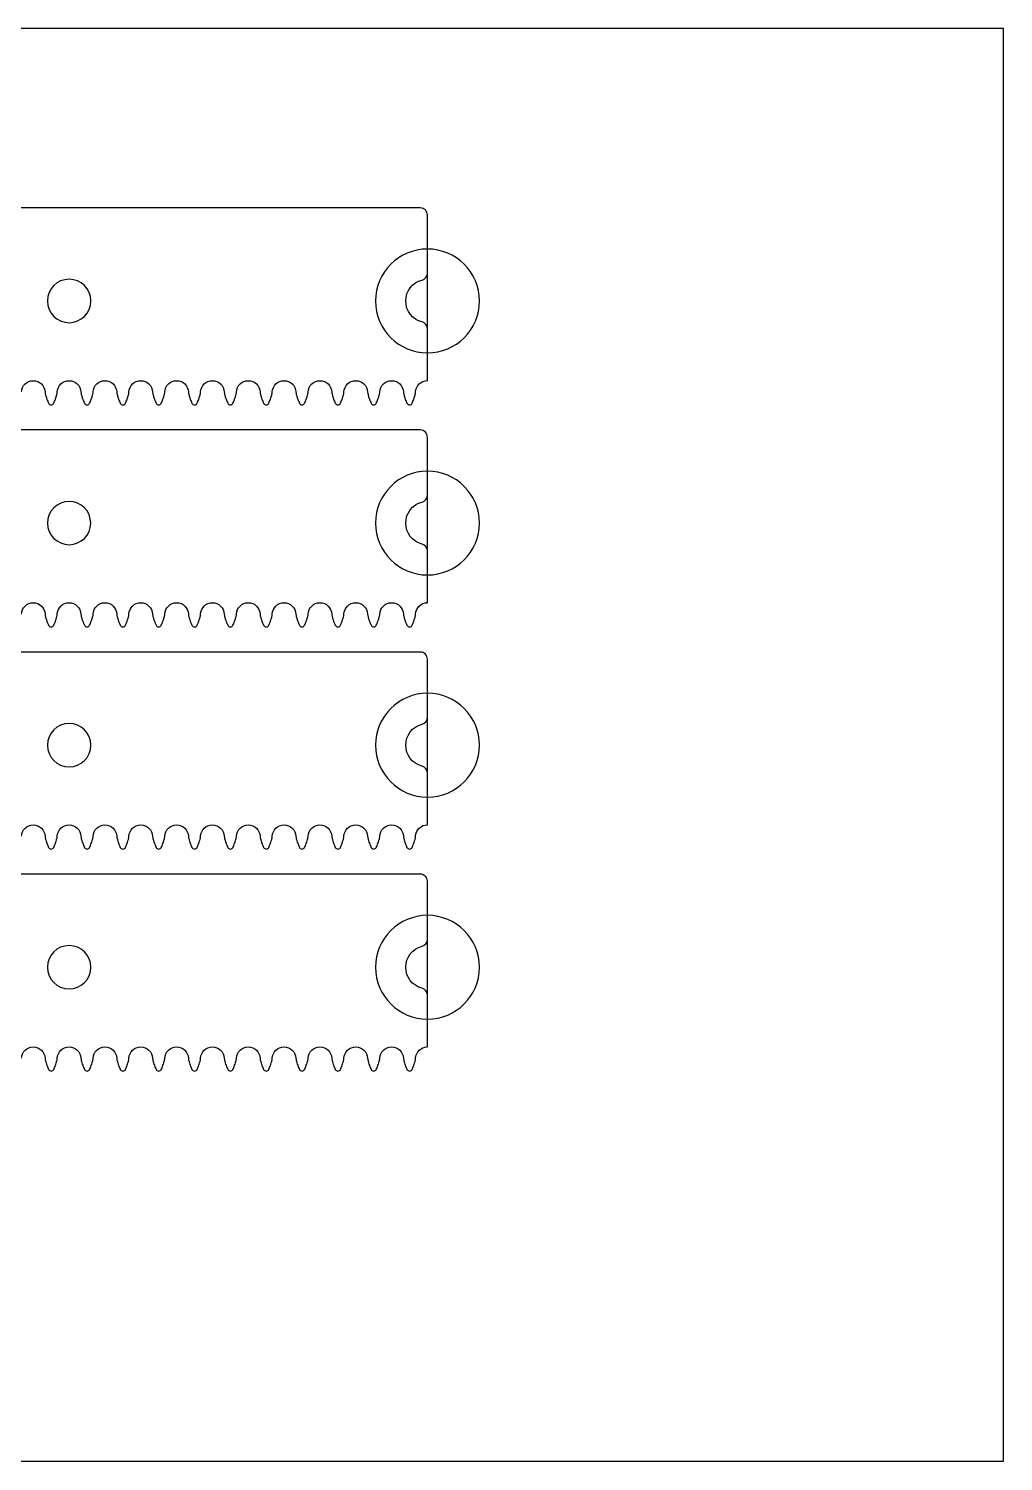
# Model space of a CAD drawing. Extents: x 283 to 2739, y 1003 to 5796.
# Drawn here: x 956.4 to 1092.4, y 1003.3 to 1203.3 of the extents above; entities that cross this region are included whole.
import ezdxf

# ---------------------------------------------------------------- set-up
doc = ezdxf.new("R2010")
doc.units = 0
for name, color, linetype in [('4MM-1-INSIDE_HOLES', 3, 'CONTINUOUS'), ('4MM-2-2MM_POCKET', 1, 'CONTINUOUS'), ('4MM-3-CUTOUT', 7, 'CONTINUOUS'), ('4MM-4-0_4MM_CHAMFER', 8, 'CONTINUOUS'), ('SHEET_REF', 250, 'CONTINUOUS')]:
    doc.layers.add(name, color=color, linetype=linetype)

msp = doc.modelspace()

# ---------------------------------------------------------------- linework, layer by layer
at = {"layer": '4MM-1-INSIDE_HOLES', "extrusion": (0, 0, -1)}
for centre, radius in [((-962.01, 1165.24), 3.03), ((-962.01, 1134.24), 3.02), ((-962.01, 1103.23), 3.03), ((-962.01, 1072.23), 3.03)]:
    msp.add_circle(centre, radius, dxfattribs=at)
at = {"layer": '4MM-2-2MM_POCKET', "extrusion": (0, 0, -1)}
for centre in [(-1012.01, 1165.24), (-1012.01, 1134.24), (-1012.01, 1103.23), (-1012.01, 1072.23)]:
    msp.add_circle(centre, 7.25, dxfattribs=at)
at = {"layer": '4MM-3-CUTOUT'}
for points in [[(955.36, 1152.54, -0.957297), (958.65, 1152.54), (958.66, 1152.49, 0.01918), (958.69, 1152.31, 0.025116), (958.8, 1151.87, 0.023491), (959.03, 1151.24, 0.007108), (959.15, 1150.97, 0.646049), (959.87, 1150.97, 0.006676), (959.98, 1151.24, 0.025225), (960.21, 1151.87, 0.019019), (960.33, 1152.31, 0.025376), (960.36, 1152.49), (960.36, 1152.54, -0.957297), (963.65, 1152.54), (963.66, 1152.49, 0.01918), (963.69, 1152.31, 0.025116), (963.8, 1151.87, 0.023491), (964.03, 1151.24, 0.007108), (964.15, 1150.97, 0.646049), (964.87, 1150.97, 0.006676), (964.98, 1151.24, 0.025225), (965.21, 1151.87, 0.019019), (965.33, 1152.31, 0.025376), (965.36, 1152.49), (965.36, 1152.54, -0.957297), (968.65, 1152.54), (968.66, 1152.49, 0.01918), (968.69, 1152.31, 0.025116), (968.8, 1151.87, 0.023491), (969.03, 1151.24, 0.007108), (969.15, 1150.97, 0.646049), (969.87, 1150.97, 0.006676), (969.98, 1151.24, 0.025225), (970.21, 1151.87, 0.019019), (970.33, 1152.31, 0.025376), (970.36, 1152.49), (970.36, 1152.54, -0.957297), (973.65, 1152.54), (973.66, 1152.49, 0.01918), (973.69, 1152.31, 0.025116), (973.8, 1151.87, 0.023491), (974.03, 1151.24, 0.007108), (974.15, 1150.97, 0.646049), (974.87, 1150.97, 0.006676), (974.98, 1151.24, 0.025225), (975.21, 1151.87, 0.019019), (975.33, 1152.31, 0.025376), (975.36, 1152.49), (975.36, 1152.54, -0.957297), (978.65, 1152.54), (978.66, 1152.49, 0.01918), (978.69, 1152.31, 0.025116), (978.8, 1151.87, 0.023491), (979.03, 1151.24, 0.007108), (979.15, 1150.97, 0.646049), (979.87, 1150.97, 0.006676), (979.98, 1151.24, 0.025225), (980.21, 1151.87, 0.019019), (980.33, 1152.31, 0.025376), (980.36, 1152.49), (980.36, 1152.54, -0.957297), (983.65, 1152.54), (983.66, 1152.49, 0.01918), (983.69, 1152.31, 0.025116), (983.8, 1151.87, 0.023491), (984.03, 1151.24, 0.007108), (984.15, 1150.97, 0.646049), (984.87, 1150.97, 0.006676), (984.98, 1151.24, 0.025225), (985.21, 1151.87, 0.019019), (985.33, 1152.31, 0.025376), (985.36, 1152.49), (985.36, 1152.54, -0.957297), (988.65, 1152.54), (988.66, 1152.49, 0.01918), (988.69, 1152.31, 0.025116), (988.8, 1151.87, 0.023491), (989.03, 1151.24, 0.007108), (989.15, 1150.97, 0.646049), (989.87, 1150.97, 0.006676), (989.98, 1151.24, 0.025225), (990.21, 1151.87, 0.019019), (990.33, 1152.31, 0.025376), (990.36, 1152.49), (990.36, 1152.54, -0.957297), (993.65, 1152.54), (993.66, 1152.49, 0.01918), (993.69, 1152.31, 0.025116), (993.8, 1151.87, 0.023491), (994.03, 1151.24, 0.007108), (994.15, 1150.97, 0.646049), (994.87, 1150.97, 0.006676), (994.98, 1151.24, 0.025225), (995.21, 1151.87, 0.019019), (995.33, 1152.31, 0.025376), (995.36, 1152.49), (995.36, 1152.54, -0.957297), (998.65, 1152.54), (998.66, 1152.49, 0.01918), (998.69, 1152.31, 0.025116), (998.8, 1151.87, 0.023491), (999.03, 1151.24, 0.007108), (999.15, 1150.97, 0.646049), (999.87, 1150.97, 0.006676), (999.98, 1151.24, 0.025225), (1000.21, 1151.87, 0.019019), (1000.33, 1152.31, 0.025376), (1000.36, 1152.49), (1000.36, 1152.54, -0.957297), (1003.65, 1152.54), (1003.66, 1152.49, 0.01918), (1003.69, 1152.31, 0.025116), (1003.8, 1151.87, 0.023491), (1004.03, 1151.24, 0.007108), (1004.15, 1150.97, 0.646049), (1004.87, 1150.97, 0.006676), (1004.98, 1151.24, 0.025225), (1005.21, 1151.87, 0.019019), (1005.33, 1152.31, 0.025376), (1005.36, 1152.49), (1005.36, 1152.54, -0.957297), (1008.65, 1152.54), (1008.66, 1152.49, 0.01918), (1008.69, 1152.31, 0.025116), (1008.8, 1151.87, 0.023491), (1009.03, 1151.24, 0.007108), (1009.15, 1150.97, 0.646049), (1009.87, 1150.97, 0.006676), (1009.98, 1151.24, 0.025225), (1010.21, 1151.87, 0.019019), (1010.33, 1152.31, 0.025376), (1010.36, 1152.49), (1010.36, 1152.54, -0.401493), (1012.01, 1154.12), (1012.01, 1161.34, 0.342447), (1011.25, 1162.31, -0.77588), (1011.25, 1168.17, 0.342447), (1012.01, 1169.13), (1012.01, 1177.24, 0.414214), (1011.01, 1178.24), (313.01, 1178.24, 0.414214)], [(955.36, 1121.54, -0.957297), (958.65, 1121.54), (958.66, 1121.49, 0.01918), (958.69, 1121.31, 0.025116), (958.8, 1120.87, 0.023491), (959.03, 1120.24, 0.007108), (959.15, 1119.97, 0.646049), (959.87, 1119.97, 0.006676), (959.98, 1120.24, 0.025225), (960.21, 1120.87, 0.019019), (960.33, 1121.31, 0.025376), (960.36, 1121.49), (960.36, 1121.54, -0.957297), (963.65, 1121.54), (963.66, 1121.49, 0.01918), (963.69, 1121.31, 0.025116), (963.8, 1120.87, 0.023491), (964.03, 1120.24, 0.007108), (964.15, 1119.97, 0.646049), (964.87, 1119.97, 0.006676), (964.98, 1120.24, 0.025225), (965.21, 1120.87, 0.019019), (965.33, 1121.31, 0.025376), (965.36, 1121.49), (965.36, 1121.54, -0.957297), (968.65, 1121.54), (968.66, 1121.49, 0.01918), (968.69, 1121.31, 0.025116), (968.8, 1120.87, 0.023491), (969.03, 1120.24, 0.007108), (969.15, 1119.97, 0.646049), (969.87, 1119.97, 0.006676), (969.98, 1120.24, 0.025225), (970.21, 1120.87, 0.019019), (970.33, 1121.31, 0.025376), (970.36, 1121.49), (970.36, 1121.54, -0.957297), (973.65, 1121.54), (973.66, 1121.49, 0.01918), (973.69, 1121.31, 0.025116), (973.8, 1120.87, 0.023491), (974.03, 1120.24, 0.007108), (974.15, 1119.97, 0.646049), (974.87, 1119.97, 0.006676), (974.98, 1120.24, 0.025225), (975.21, 1120.87, 0.019019), (975.33, 1121.31, 0.025376), (975.36, 1121.49), (975.36, 1121.54, -0.957297), (978.65, 1121.54), (978.66, 1121.49, 0.01918), (978.69, 1121.31, 0.025116), (978.8, 1120.87, 0.023491), (979.03, 1120.24, 0.007108), (979.15, 1119.97, 0.646049), (979.87, 1119.97, 0.006676), (979.98, 1120.24, 0.025225), (980.21, 1120.87, 0.019019), (980.33, 1121.31, 0.025376), (980.36, 1121.49), (980.36, 1121.54, -0.957297), (983.65, 1121.54), (983.66, 1121.49, 0.01918), (983.69, 1121.31, 0.025116), (983.8, 1120.87, 0.023491), (984.03, 1120.24, 0.007108), (984.15, 1119.97, 0.646049), (984.87, 1119.97, 0.006676), (984.98, 1120.24, 0.025225), (985.21, 1120.87, 0.019019), (985.33, 1121.31, 0.025376), (985.36, 1121.49), (985.36, 1121.54, -0.957297), (988.65, 1121.54), (988.66, 1121.49, 0.01918), (988.69, 1121.31, 0.025116), (988.8, 1120.87, 0.023491), (989.03, 1120.24, 0.007108), (989.15, 1119.97, 0.646049), (989.87, 1119.97, 0.006676), (989.98, 1120.24, 0.025225), (990.21, 1120.87, 0.019019), (990.33, 1121.31, 0.025376), (990.36, 1121.49), (990.36, 1121.54, -0.957297), (993.65, 1121.54), (993.66, 1121.49, 0.01918), (993.69, 1121.31, 0.025116), (993.8, 1120.87, 0.023491), (994.03, 1120.24, 0.007108), (994.15, 1119.97, 0.646049), (994.87, 1119.97, 0.006676), (994.98, 1120.24, 0.025225), (995.21, 1120.87, 0.019019), (995.33, 1121.31, 0.025376), (995.36, 1121.49), (995.36, 1121.54, -0.957297), (998.65, 1121.54), (998.66, 1121.49, 0.01918), (998.69, 1121.31, 0.025116), (998.8, 1120.87, 0.023491), (999.03, 1120.24, 0.007108), (999.15, 1119.97, 0.646049), (999.87, 1119.97, 0.006676), (999.98, 1120.24, 0.025225), (1000.21, 1120.87, 0.019019), (1000.33, 1121.31, 0.025376), (1000.36, 1121.49), (1000.36, 1121.54, -0.957297), (1003.65, 1121.54), (1003.66, 1121.49, 0.01918), (1003.69, 1121.31, 0.025116), (1003.8, 1120.87, 0.023491), (1004.03, 1120.24, 0.007108), (1004.15, 1119.97, 0.646049), (1004.87, 1119.97, 0.006676), (1004.98, 1120.24, 0.025225), (1005.21, 1120.87, 0.019019), (1005.33, 1121.31, 0.025376), (1005.36, 1121.49), (1005.36, 1121.54, -0.957297), (1008.65, 1121.54), (1008.66, 1121.49, 0.01918), (1008.69, 1121.31, 0.025116), (1008.8, 1120.87, 0.023491), (1009.03, 1120.24, 0.007108), (1009.15, 1119.97, 0.646049), (1009.87, 1119.97, 0.006676), (1009.98, 1120.24, 0.025225), (1010.21, 1120.87, 0.019019), (1010.33, 1121.31, 0.025376), (1010.36, 1121.49), (1010.36, 1121.54, -0.401493), (1012.01, 1123.12), (1012.01, 1130.34, 0.342447), (1011.25, 1131.31, -0.77588), (1011.25, 1137.17, 0.342447), (1012.01, 1138.13), (1012.01, 1146.24, 0.414214), (1011.01, 1147.24), (313.01, 1147.24, 0.414214)], [(955.36, 1090.54, -0.957297), (958.65, 1090.54), (958.66, 1090.49, 0.01918), (958.69, 1090.31, 0.025116), (958.8, 1089.87, 0.023491), (959.03, 1089.24, 0.007108), (959.15, 1088.97, 0.646049), (959.87, 1088.97, 0.006676), (959.98, 1089.24, 0.025225), (960.21, 1089.87, 0.019019), (960.33, 1090.31, 0.025376), (960.36, 1090.49), (960.36, 1090.54, -0.957297), (963.65, 1090.54), (963.66, 1090.49, 0.01918), (963.69, 1090.31, 0.025116), (963.8, 1089.87, 0.023491), (964.03, 1089.24, 0.007108), (964.15, 1088.97, 0.646049), (964.87, 1088.97, 0.006676), (964.98, 1089.24, 0.025225), (965.21, 1089.87, 0.019019), (965.33, 1090.31, 0.025376), (965.36, 1090.49), (965.36, 1090.54, -0.957297), (968.65, 1090.54), (968.66, 1090.49, 0.01918), (968.69, 1090.31, 0.025116), (968.8, 1089.87, 0.023491), (969.03, 1089.24, 0.007108), (969.15, 1088.97, 0.646049), (969.87, 1088.97, 0.006676), (969.98, 1089.24, 0.025225), (970.21, 1089.87, 0.019019), (970.33, 1090.31, 0.025376), (970.36, 1090.49), (970.36, 1090.54, -0.957297), (973.65, 1090.54), (973.66, 1090.49, 0.01918), (973.69, 1090.31, 0.025116), (973.8, 1089.87, 0.023491), (974.03, 1089.24, 0.007108), (974.15, 1088.97, 0.646049), (974.87, 1088.97, 0.006676), (974.98, 1089.24, 0.025225), (975.21, 1089.87, 0.019019), (975.33, 1090.31, 0.025376), (975.36, 1090.49), (975.36, 1090.54, -0.957297), (978.65, 1090.54), (978.66, 1090.49, 0.01918), (978.69, 1090.31, 0.025116), (978.8, 1089.87, 0.023491), (979.03, 1089.24, 0.007108), (979.15, 1088.97, 0.646049), (979.87, 1088.97, 0.006676), (979.98, 1089.24, 0.025225), (980.21, 1089.87, 0.019019), (980.33, 1090.31, 0.025376), (980.36, 1090.49), (980.36, 1090.54, -0.957297), (983.65, 1090.54), (983.66, 1090.49, 0.01918), (983.69, 1090.31, 0.025116), (983.8, 1089.87, 0.023491), (984.03, 1089.24, 0.007108), (984.15, 1088.97, 0.646049), (984.87, 1088.97, 0.006676), (984.98, 1089.24, 0.025225), (985.21, 1089.87, 0.019019), (985.33, 1090.31, 0.025376), (985.36, 1090.49), (985.36, 1090.54, -0.957297), (988.65, 1090.54), (988.66, 1090.49, 0.01918), (988.69, 1090.31, 0.025116), (988.8, 1089.87, 0.023491), (989.03, 1089.24, 0.007108), (989.15, 1088.97, 0.646049), (989.87, 1088.97, 0.006676), (989.98, 1089.24, 0.025225), (990.21, 1089.87, 0.019019), (990.33, 1090.31, 0.025376), (990.36, 1090.49), (990.36, 1090.54, -0.957297), (993.65, 1090.54), (993.66, 1090.49, 0.01918), (993.69, 1090.31, 0.025116), (993.8, 1089.87, 0.023491), (994.03, 1089.24, 0.007108), (994.15, 1088.97, 0.646049), (994.87, 1088.97, 0.006676), (994.98, 1089.24, 0.025225), (995.21, 1089.87, 0.019019), (995.33, 1090.31, 0.025376), (995.36, 1090.49), (995.36, 1090.54, -0.957297), (998.65, 1090.54), (998.66, 1090.49, 0.01918), (998.69, 1090.31, 0.025116), (998.8, 1089.87, 0.023491), (999.03, 1089.24, 0.007108), (999.15, 1088.97, 0.646049), (999.87, 1088.97, 0.006676), (999.98, 1089.24, 0.025225), (1000.21, 1089.87, 0.019019), (1000.33, 1090.31, 0.025376), (1000.36, 1090.49), (1000.36, 1090.54, -0.957297), (1003.65, 1090.54), (1003.66, 1090.49, 0.01918), (1003.69, 1090.31, 0.025116), (1003.8, 1089.87, 0.023491), (1004.03, 1089.24, 0.007108), (1004.15, 1088.97, 0.646049), (1004.87, 1088.97, 0.006676), (1004.98, 1089.24, 0.025225), (1005.21, 1089.87, 0.019019), (1005.33, 1090.31, 0.025376), (1005.36, 1090.49), (1005.36, 1090.54, -0.957297), (1008.65, 1090.54), (1008.66, 1090.49, 0.01918), (1008.69, 1090.31, 0.025116), (1008.8, 1089.87, 0.023491), (1009.03, 1089.24, 0.007108), (1009.15, 1088.97, 0.646049), (1009.87, 1088.97, 0.006676), (1009.98, 1089.24, 0.025225), (1010.21, 1089.87, 0.019019), (1010.33, 1090.31, 0.025376), (1010.36, 1090.49), (1010.36, 1090.54, -0.401493), (1012.01, 1092.12), (1012.01, 1099.34, 0.342447), (1011.25, 1100.3, -0.77588), (1011.25, 1106.16, 0.342447), (1012.01, 1107.13), (1012.01, 1115.23, 0.414214), (1011.01, 1116.23), (313.01, 1116.23, 0.414214)], [(955.36, 1059.54, -0.957297), (958.65, 1059.54), (958.66, 1059.49, 0.01918), (958.69, 1059.31, 0.025116), (958.8, 1058.87, 0.023491), (959.03, 1058.23, 0.007108), (959.15, 1057.97, 0.646049), (959.87, 1057.97, 0.006676), (959.98, 1058.23, 0.025225), (960.21, 1058.87, 0.019019), (960.33, 1059.31, 0.025376), (960.36, 1059.49), (960.36, 1059.54, -0.957297), (963.65, 1059.54), (963.66, 1059.49, 0.01918), (963.69, 1059.31, 0.025116), (963.8, 1058.87, 0.023491), (964.03, 1058.23, 0.007108), (964.15, 1057.97, 0.646049), (964.87, 1057.97, 0.006676), (964.98, 1058.23, 0.025225), (965.21, 1058.87, 0.019019), (965.33, 1059.31, 0.025376), (965.36, 1059.49), (965.36, 1059.54, -0.957297), (968.65, 1059.54), (968.66, 1059.49, 0.01918), (968.69, 1059.31, 0.025116), (968.8, 1058.87, 0.023491), (969.03, 1058.23, 0.007108), (969.15, 1057.97, 0.646049), (969.87, 1057.97, 0.006676), (969.98, 1058.23, 0.025225), (970.21, 1058.87, 0.019019), (970.33, 1059.31, 0.025376), (970.36, 1059.49), (970.36, 1059.54, -0.957297), (973.65, 1059.54), (973.66, 1059.49, 0.01918), (973.69, 1059.31, 0.025116), (973.8, 1058.87, 0.023491), (974.03, 1058.23, 0.007108), (974.15, 1057.97, 0.646049), (974.87, 1057.97, 0.006676), (974.98, 1058.23, 0.025225), (975.21, 1058.87, 0.019019), (975.33, 1059.31, 0.025376), (975.36, 1059.49), (975.36, 1059.54, -0.957297), (978.65, 1059.54), (978.66, 1059.49, 0.01918), (978.69, 1059.31, 0.025116), (978.8, 1058.87, 0.023491), (979.03, 1058.23, 0.007108), (979.15, 1057.97, 0.646049), (979.87, 1057.97, 0.006676), (979.98, 1058.23, 0.025225), (980.21, 1058.87, 0.019019), (980.33, 1059.31, 0.025376), (980.36, 1059.49), (980.36, 1059.54, -0.957297), (983.65, 1059.54), (983.66, 1059.49, 0.01918), (983.69, 1059.31, 0.025116), (983.8, 1058.87, 0.023491), (984.03, 1058.23, 0.007108), (984.15, 1057.97, 0.646049), (984.87, 1057.97, 0.006676), (984.98, 1058.23, 0.025225), (985.21, 1058.87, 0.019019), (985.33, 1059.31, 0.025376), (985.36, 1059.49), (985.36, 1059.54, -0.957297), (988.65, 1059.54), (988.66, 1059.49, 0.01918), (988.69, 1059.31, 0.025116), (988.8, 1058.87, 0.023491), (989.03, 1058.23, 0.007108), (989.15, 1057.97, 0.646049), (989.87, 1057.97, 0.006676), (989.98, 1058.23, 0.025225), (990.21, 1058.87, 0.019019), (990.33, 1059.31, 0.025376), (990.36, 1059.49), (990.36, 1059.54, -0.957297), (993.65, 1059.54), (993.66, 1059.49, 0.01918), (993.69, 1059.31, 0.025116), (993.8, 1058.87, 0.023491), (994.03, 1058.23, 0.007108), (994.15, 1057.97, 0.646049), (994.87, 1057.97, 0.006676), (994.98, 1058.23, 0.025225), (995.21, 1058.87, 0.019019), (995.33, 1059.31, 0.025376), (995.36, 1059.49), (995.36, 1059.54, -0.957297), (998.65, 1059.54), (998.66, 1059.49, 0.01918), (998.69, 1059.31, 0.025116), (998.8, 1058.87, 0.023491), (999.03, 1058.23, 0.007108), (999.15, 1057.97, 0.646049), (999.87, 1057.97, 0.006676), (999.98, 1058.23, 0.025225), (1000.21, 1058.87, 0.019019), (1000.33, 1059.31, 0.025376), (1000.36, 1059.49), (1000.36, 1059.54, -0.957297), (1003.65, 1059.54), (1003.66, 1059.49, 0.01918), (1003.69, 1059.31, 0.025116), (1003.8, 1058.87, 0.023491), (1004.03, 1058.23, 0.007108), (1004.15, 1057.97, 0.646049), (1004.87, 1057.97, 0.006676), (1004.98, 1058.23, 0.025225), (1005.21, 1058.87, 0.019019), (1005.33, 1059.31, 0.025376), (1005.36, 1059.49), (1005.36, 1059.54, -0.957297), (1008.65, 1059.54), (1008.66, 1059.49, 0.01918), (1008.69, 1059.31, 0.025116), (1008.8, 1058.87, 0.023491), (1009.03, 1058.23, 0.007108), (1009.15, 1057.97, 0.646049), (1009.87, 1057.97, 0.006676), (1009.98, 1058.23, 0.025225), (1010.21, 1058.87, 0.019019), (1010.33, 1059.31, 0.025376), (1010.36, 1059.49), (1010.36, 1059.54, -0.401493), (1012.01, 1061.12), (1012.01, 1068.34, 0.342447), (1011.25, 1069.3, -0.77588), (1011.25, 1075.16, 0.342447), (1012.01, 1076.13), (1012.01, 1084.23, 0.414214), (1011.01, 1085.23), (313.01, 1085.23, 0.414214)]]:
    msp.add_lwpolyline(points, format="xyb", dxfattribs=at)
at = {"layer": '4MM-4-0_4MM_CHAMFER'}
for points in [[(955.36, 1152.54, -0.957297), (958.65, 1152.54), (958.66, 1152.49, 0.01918), (958.69, 1152.31, 0.025116), (958.8, 1151.87, 0.023491), (959.03, 1151.24, 0.007108), (959.15, 1150.97, 0.646049), (959.87, 1150.97, 0.006676), (959.98, 1151.24, 0.025225), (960.21, 1151.87, 0.019019), (960.33, 1152.31, 0.025376), (960.36, 1152.49), (960.36, 1152.54, -0.957297), (963.65, 1152.54), (963.66, 1152.49, 0.01918), (963.69, 1152.31, 0.025116), (963.8, 1151.87, 0.023491), (964.03, 1151.24, 0.007108), (964.15, 1150.97, 0.646049), (964.87, 1150.97, 0.006676), (964.98, 1151.24, 0.025225), (965.21, 1151.87, 0.019019), (965.33, 1152.31, 0.025376), (965.36, 1152.49), (965.36, 1152.54, -0.957297), (968.65, 1152.54), (968.66, 1152.49, 0.01918), (968.69, 1152.31, 0.025116), (968.8, 1151.87, 0.023491), (969.03, 1151.24, 0.007108), (969.15, 1150.97, 0.646049), (969.87, 1150.97, 0.006676), (969.98, 1151.24, 0.025225), (970.21, 1151.87, 0.019019), (970.33, 1152.31, 0.025376), (970.36, 1152.49), (970.36, 1152.54, -0.957297), (973.65, 1152.54), (973.66, 1152.49, 0.01918), (973.69, 1152.31, 0.025116), (973.8, 1151.87, 0.023491), (974.03, 1151.24, 0.007108), (974.15, 1150.97, 0.646049), (974.87, 1150.97, 0.006676), (974.98, 1151.24, 0.025225), (975.21, 1151.87, 0.019019), (975.33, 1152.31, 0.025376), (975.36, 1152.49), (975.36, 1152.54, -0.957297), (978.65, 1152.54), (978.66, 1152.49, 0.01918), (978.69, 1152.31, 0.025116), (978.8, 1151.87, 0.023491), (979.03, 1151.24, 0.007108), (979.15, 1150.97, 0.646049), (979.87, 1150.97, 0.006676), (979.98, 1151.24, 0.025225), (980.21, 1151.87, 0.019019), (980.33, 1152.31, 0.025376), (980.36, 1152.49), (980.36, 1152.54, -0.957297), (983.65, 1152.54), (983.66, 1152.49, 0.01918), (983.69, 1152.31, 0.025116), (983.8, 1151.87, 0.023491), (984.03, 1151.24, 0.007108), (984.15, 1150.97, 0.646049), (984.87, 1150.97, 0.006676), (984.98, 1151.24, 0.025225), (985.21, 1151.87, 0.019019), (985.33, 1152.31, 0.025376), (985.36, 1152.49), (985.36, 1152.54, -0.957297), (988.65, 1152.54), (988.66, 1152.49, 0.01918), (988.69, 1152.31, 0.025116), (988.8, 1151.87, 0.023491), (989.03, 1151.24, 0.007108), (989.15, 1150.97, 0.646049), (989.87, 1150.97, 0.006676), (989.98, 1151.24, 0.025225), (990.21, 1151.87, 0.019019), (990.33, 1152.31, 0.025376), (990.36, 1152.49), (990.36, 1152.54, -0.957297), (993.65, 1152.54), (993.66, 1152.49, 0.01918), (993.69, 1152.31, 0.025116), (993.8, 1151.87, 0.023491), (994.03, 1151.24, 0.007108), (994.15, 1150.97, 0.646049), (994.87, 1150.97, 0.006676), (994.98, 1151.24, 0.025225), (995.21, 1151.87, 0.019019), (995.33, 1152.31, 0.025376), (995.36, 1152.49), (995.36, 1152.54, -0.957297), (998.65, 1152.54), (998.66, 1152.49, 0.01918), (998.69, 1152.31, 0.025116), (998.8, 1151.87, 0.023491), (999.03, 1151.24, 0.007108), (999.15, 1150.97, 0.646049), (999.87, 1150.97, 0.006676), (999.98, 1151.24, 0.025225), (1000.21, 1151.87, 0.019019), (1000.33, 1152.31, 0.025376), (1000.36, 1152.49), (1000.36, 1152.54, -0.957297), (1003.65, 1152.54), (1003.66, 1152.49, 0.01918), (1003.69, 1152.31, 0.025116), (1003.8, 1151.87, 0.023491), (1004.03, 1151.24, 0.007108), (1004.15, 1150.97, 0.646049), (1004.87, 1150.97, 0.006676), (1004.98, 1151.24, 0.025225), (1005.21, 1151.87, 0.019019), (1005.33, 1152.31, 0.025376), (1005.36, 1152.49), (1005.36, 1152.54, -0.957297), (1008.65, 1152.54), (1008.66, 1152.49, 0.01918), (1008.69, 1152.31, 0.025116), (1008.8, 1151.87, 0.023491), (1009.03, 1151.24, 0.007108), (1009.15, 1150.97, 0.646049), (1009.87, 1150.97, 0.006676), (1009.98, 1151.24, 0.025225), (1010.21, 1151.87, 0.019019), (1010.33, 1152.31, 0.025376), (1010.36, 1152.49), (1010.36, 1152.54, -0.401493), (1012.01, 1154.12), (1012.01, 1177.24, 0.414214), (1011.01, 1178.24), (313.01, 1178.24, 0.414214)], [(955.36, 1121.54, -0.957297), (958.65, 1121.54), (958.66, 1121.49, 0.01918), (958.69, 1121.31, 0.025116), (958.8, 1120.87, 0.023491), (959.03, 1120.24, 0.007108), (959.15, 1119.97, 0.646049), (959.87, 1119.97, 0.006676), (959.98, 1120.24, 0.025225), (960.21, 1120.87, 0.019019), (960.33, 1121.31, 0.025376), (960.36, 1121.49), (960.36, 1121.54, -0.957297), (963.65, 1121.54), (963.66, 1121.49, 0.01918), (963.69, 1121.31, 0.025116), (963.8, 1120.87, 0.023491), (964.03, 1120.24, 0.007108), (964.15, 1119.97, 0.646049), (964.87, 1119.97, 0.006676), (964.98, 1120.24, 0.025225), (965.21, 1120.87, 0.019019), (965.33, 1121.31, 0.025376), (965.36, 1121.49), (965.36, 1121.54, -0.957297), (968.65, 1121.54), (968.66, 1121.49, 0.01918), (968.69, 1121.31, 0.025116), (968.8, 1120.87, 0.023491), (969.03, 1120.24, 0.007108), (969.15, 1119.97, 0.646049), (969.87, 1119.97, 0.006676), (969.98, 1120.24, 0.025225), (970.21, 1120.87, 0.019019), (970.33, 1121.31, 0.025376), (970.36, 1121.49), (970.36, 1121.54, -0.957297), (973.65, 1121.54), (973.66, 1121.49, 0.01918), (973.69, 1121.31, 0.025116), (973.8, 1120.87, 0.023491), (974.03, 1120.24, 0.007108), (974.15, 1119.97, 0.646049), (974.87, 1119.97, 0.006676), (974.98, 1120.24, 0.025225), (975.21, 1120.87, 0.019019), (975.33, 1121.31, 0.025376), (975.36, 1121.49), (975.36, 1121.54, -0.957297), (978.65, 1121.54), (978.66, 1121.49, 0.01918), (978.69, 1121.31, 0.025116), (978.8, 1120.87, 0.023491), (979.03, 1120.24, 0.007108), (979.15, 1119.97, 0.646049), (979.87, 1119.97, 0.006676), (979.98, 1120.24, 0.025225), (980.21, 1120.87, 0.019019), (980.33, 1121.31, 0.025376), (980.36, 1121.49), (980.36, 1121.54, -0.957297), (983.65, 1121.54), (983.66, 1121.49, 0.01918), (983.69, 1121.31, 0.025116), (983.8, 1120.87, 0.023491), (984.03, 1120.24, 0.007108), (984.15, 1119.97, 0.646049), (984.87, 1119.97, 0.006676), (984.98, 1120.24, 0.025225), (985.21, 1120.87, 0.019019), (985.33, 1121.31, 0.025376), (985.36, 1121.49), (985.36, 1121.54, -0.957297), (988.65, 1121.54), (988.66, 1121.49, 0.01918), (988.69, 1121.31, 0.025116), (988.8, 1120.87, 0.023491), (989.03, 1120.24, 0.007108), (989.15, 1119.97, 0.646049), (989.87, 1119.97, 0.006676), (989.98, 1120.24, 0.025225), (990.21, 1120.87, 0.019019), (990.33, 1121.31, 0.025376), (990.36, 1121.49), (990.36, 1121.54, -0.957297), (993.65, 1121.54), (993.66, 1121.49, 0.01918), (993.69, 1121.31, 0.025116), (993.8, 1120.87, 0.023491), (994.03, 1120.24, 0.007108), (994.15, 1119.97, 0.646049), (994.87, 1119.97, 0.006676), (994.98, 1120.24, 0.025225), (995.21, 1120.87, 0.019019), (995.33, 1121.31, 0.025376), (995.36, 1121.49), (995.36, 1121.54, -0.957297), (998.65, 1121.54), (998.66, 1121.49, 0.01918), (998.69, 1121.31, 0.025116), (998.8, 1120.87, 0.023491), (999.03, 1120.24, 0.007108), (999.15, 1119.97, 0.646049), (999.87, 1119.97, 0.006676), (999.98, 1120.24, 0.025225), (1000.21, 1120.87, 0.019019), (1000.33, 1121.31, 0.025376), (1000.36, 1121.49), (1000.36, 1121.54, -0.957297), (1003.65, 1121.54), (1003.66, 1121.49, 0.01918), (1003.69, 1121.31, 0.025116), (1003.8, 1120.87, 0.023491), (1004.03, 1120.24, 0.007108), (1004.15, 1119.97, 0.646049), (1004.87, 1119.97, 0.006676), (1004.98, 1120.24, 0.025225), (1005.21, 1120.87, 0.019019), (1005.33, 1121.31, 0.025376), (1005.36, 1121.49), (1005.36, 1121.54, -0.957297), (1008.65, 1121.54), (1008.66, 1121.49, 0.01918), (1008.69, 1121.31, 0.025116), (1008.8, 1120.87, 0.023491), (1009.03, 1120.24, 0.007108), (1009.15, 1119.97, 0.646049), (1009.87, 1119.97, 0.006676), (1009.98, 1120.24, 0.025225), (1010.21, 1120.87, 0.019019), (1010.33, 1121.31, 0.025376), (1010.36, 1121.49), (1010.36, 1121.54, -0.401493), (1012.01, 1123.12), (1012.01, 1146.24, 0.414214), (1011.01, 1147.24), (313.01, 1147.24, 0.414214)], [(955.36, 1090.54, -0.957297), (958.65, 1090.54), (958.66, 1090.49, 0.01918), (958.69, 1090.31, 0.025116), (958.8, 1089.87, 0.023491), (959.03, 1089.24, 0.007108), (959.15, 1088.97, 0.646049), (959.87, 1088.97, 0.006676), (959.98, 1089.24, 0.025225), (960.21, 1089.87, 0.019019), (960.33, 1090.31, 0.025376), (960.36, 1090.49), (960.36, 1090.54, -0.957297), (963.65, 1090.54), (963.66, 1090.49, 0.01918), (963.69, 1090.31, 0.025116), (963.8, 1089.87, 0.023491), (964.03, 1089.24, 0.007108), (964.15, 1088.97, 0.646049), (964.87, 1088.97, 0.006676), (964.98, 1089.24, 0.025225), (965.21, 1089.87, 0.019019), (965.33, 1090.31, 0.025376), (965.36, 1090.49), (965.36, 1090.54, -0.957297), (968.65, 1090.54), (968.66, 1090.49, 0.01918), (968.69, 1090.31, 0.025116), (968.8, 1089.87, 0.023491), (969.03, 1089.24, 0.007108), (969.15, 1088.97, 0.646049), (969.87, 1088.97, 0.006676), (969.98, 1089.24, 0.025225), (970.21, 1089.87, 0.019019), (970.33, 1090.31, 0.025376), (970.36, 1090.49), (970.36, 1090.54, -0.957297), (973.65, 1090.54), (973.66, 1090.49, 0.01918), (973.69, 1090.31, 0.025116), (973.8, 1089.87, 0.023491), (974.03, 1089.24, 0.007108), (974.15, 1088.97, 0.646049), (974.87, 1088.97, 0.006676), (974.98, 1089.24, 0.025225), (975.21, 1089.87, 0.019019), (975.33, 1090.31, 0.025376), (975.36, 1090.49), (975.36, 1090.54, -0.957297), (978.65, 1090.54), (978.66, 1090.49, 0.01918), (978.69, 1090.31, 0.025116), (978.8, 1089.87, 0.023491), (979.03, 1089.24, 0.007108), (979.15, 1088.97, 0.646049), (979.87, 1088.97, 0.006676), (979.98, 1089.24, 0.025225), (980.21, 1089.87, 0.019019), (980.33, 1090.31, 0.025376), (980.36, 1090.49), (980.36, 1090.54, -0.957297), (983.65, 1090.54), (983.66, 1090.49, 0.01918), (983.69, 1090.31, 0.025116), (983.8, 1089.87, 0.023491), (984.03, 1089.24, 0.007108), (984.15, 1088.97, 0.646049), (984.87, 1088.97, 0.006676), (984.98, 1089.24, 0.025225), (985.21, 1089.87, 0.019019), (985.33, 1090.31, 0.025376), (985.36, 1090.49), (985.36, 1090.54, -0.957297), (988.65, 1090.54), (988.66, 1090.49, 0.01918), (988.69, 1090.31, 0.025116), (988.8, 1089.87, 0.023491), (989.03, 1089.24, 0.007108), (989.15, 1088.97, 0.646049), (989.87, 1088.97, 0.006676), (989.98, 1089.24, 0.025225), (990.21, 1089.87, 0.019019), (990.33, 1090.31, 0.025376), (990.36, 1090.49), (990.36, 1090.54, -0.957297), (993.65, 1090.54), (993.66, 1090.49, 0.01918), (993.69, 1090.31, 0.025116), (993.8, 1089.87, 0.023491), (994.03, 1089.24, 0.007108), (994.15, 1088.97, 0.646049), (994.87, 1088.97, 0.006676), (994.98, 1089.24, 0.025225), (995.21, 1089.87, 0.019019), (995.33, 1090.31, 0.025376), (995.36, 1090.49), (995.36, 1090.54, -0.957297), (998.65, 1090.54), (998.66, 1090.49, 0.01918), (998.69, 1090.31, 0.025116), (998.8, 1089.87, 0.023491), (999.03, 1089.24, 0.007108), (999.15, 1088.97, 0.646049), (999.87, 1088.97, 0.006676), (999.98, 1089.24, 0.025225), (1000.21, 1089.87, 0.019019), (1000.33, 1090.31, 0.025376), (1000.36, 1090.49), (1000.36, 1090.54, -0.957297), (1003.65, 1090.54), (1003.66, 1090.49, 0.01918), (1003.69, 1090.31, 0.025116), (1003.8, 1089.87, 0.023491), (1004.03, 1089.24, 0.007108), (1004.15, 1088.97, 0.646049), (1004.87, 1088.97, 0.006676), (1004.98, 1089.24, 0.025225), (1005.21, 1089.87, 0.019019), (1005.33, 1090.31, 0.025376), (1005.36, 1090.49), (1005.36, 1090.54, -0.957297), (1008.65, 1090.54), (1008.66, 1090.49, 0.01918), (1008.69, 1090.31, 0.025116), (1008.8, 1089.87, 0.023491), (1009.03, 1089.24, 0.007108), (1009.15, 1088.97, 0.646049), (1009.87, 1088.97, 0.006676), (1009.98, 1089.24, 0.025225), (1010.21, 1089.87, 0.019019), (1010.33, 1090.31, 0.025376), (1010.36, 1090.49), (1010.36, 1090.54, -0.401493), (1012.01, 1092.12), (1012.01, 1115.23, 0.414214), (1011.01, 1116.23), (313.01, 1116.23, 0.414214)], [(955.36, 1059.54, -0.957297), (958.65, 1059.54), (958.66, 1059.49, 0.01918), (958.69, 1059.31, 0.025116), (958.8, 1058.87, 0.023491), (959.03, 1058.23, 0.007108), (959.15, 1057.97, 0.646049), (959.87, 1057.97, 0.006676), (959.98, 1058.23, 0.025225), (960.21, 1058.87, 0.019019), (960.33, 1059.31, 0.025376), (960.36, 1059.49), (960.36, 1059.54, -0.957297), (963.65, 1059.54), (963.66, 1059.49, 0.01918), (963.69, 1059.31, 0.025116), (963.8, 1058.87, 0.023491), (964.03, 1058.23, 0.007108), (964.15, 1057.97, 0.646049), (964.87, 1057.97, 0.006676), (964.98, 1058.23, 0.025225), (965.21, 1058.87, 0.019019), (965.33, 1059.31, 0.025376), (965.36, 1059.49), (965.36, 1059.54, -0.957297), (968.65, 1059.54), (968.66, 1059.49, 0.01918), (968.69, 1059.31, 0.025116), (968.8, 1058.87, 0.023491), (969.03, 1058.23, 0.007108), (969.15, 1057.97, 0.646049), (969.87, 1057.97, 0.006676), (969.98, 1058.23, 0.025225), (970.21, 1058.87, 0.019019), (970.33, 1059.31, 0.025376), (970.36, 1059.49), (970.36, 1059.54, -0.957297), (973.65, 1059.54), (973.66, 1059.49, 0.01918), (973.69, 1059.31, 0.025116), (973.8, 1058.87, 0.023491), (974.03, 1058.23, 0.007108), (974.15, 1057.97, 0.646049), (974.87, 1057.97, 0.006676), (974.98, 1058.23, 0.025225), (975.21, 1058.87, 0.019019), (975.33, 1059.31, 0.025376), (975.36, 1059.49), (975.36, 1059.54, -0.957297), (978.65, 1059.54), (978.66, 1059.49, 0.01918), (978.69, 1059.31, 0.025116), (978.8, 1058.87, 0.023491), (979.03, 1058.23, 0.007108), (979.15, 1057.97, 0.646049), (979.87, 1057.97, 0.006676), (979.98, 1058.23, 0.025225), (980.21, 1058.87, 0.019019), (980.33, 1059.31, 0.025376), (980.36, 1059.49), (980.36, 1059.54, -0.957297), (983.65, 1059.54), (983.66, 1059.49, 0.01918), (983.69, 1059.31, 0.025116), (983.8, 1058.87, 0.023491), (984.03, 1058.23, 0.007108), (984.15, 1057.97, 0.646049), (984.87, 1057.97, 0.006676), (984.98, 1058.23, 0.025225), (985.21, 1058.87, 0.019019), (985.33, 1059.31, 0.025376), (985.36, 1059.49), (985.36, 1059.54, -0.957297), (988.65, 1059.54), (988.66, 1059.49, 0.01918), (988.69, 1059.31, 0.025116), (988.8, 1058.87, 0.023491), (989.03, 1058.23, 0.007108), (989.15, 1057.97, 0.646049), (989.87, 1057.97, 0.006676), (989.98, 1058.23, 0.025225), (990.21, 1058.87, 0.019019), (990.33, 1059.31, 0.025376), (990.36, 1059.49), (990.36, 1059.54, -0.957297), (993.65, 1059.54), (993.66, 1059.49, 0.01918), (993.69, 1059.31, 0.025116), (993.8, 1058.87, 0.023491), (994.03, 1058.23, 0.007108), (994.15, 1057.97, 0.646049), (994.87, 1057.97, 0.006676), (994.98, 1058.23, 0.025225), (995.21, 1058.87, 0.019019), (995.33, 1059.31, 0.025376), (995.36, 1059.49), (995.36, 1059.54, -0.957297), (998.65, 1059.54), (998.66, 1059.49, 0.01918), (998.69, 1059.31, 0.025116), (998.8, 1058.87, 0.023491), (999.03, 1058.23, 0.007108), (999.15, 1057.97, 0.646049), (999.87, 1057.97, 0.006676), (999.98, 1058.23, 0.025225), (1000.21, 1058.87, 0.019019), (1000.33, 1059.31, 0.025376), (1000.36, 1059.49), (1000.36, 1059.54, -0.957297), (1003.65, 1059.54), (1003.66, 1059.49, 0.01918), (1003.69, 1059.31, 0.025116), (1003.8, 1058.87, 0.023491), (1004.03, 1058.23, 0.007108), (1004.15, 1057.97, 0.646049), (1004.87, 1057.97, 0.006676), (1004.98, 1058.23, 0.025225), (1005.21, 1058.87, 0.019019), (1005.33, 1059.31, 0.025376), (1005.36, 1059.49), (1005.36, 1059.54, -0.957297), (1008.65, 1059.54), (1008.66, 1059.49, 0.01918), (1008.69, 1059.31, 0.025116), (1008.8, 1058.87, 0.023491), (1009.03, 1058.23, 0.007108), (1009.15, 1057.97, 0.646049), (1009.87, 1057.97, 0.006676), (1009.98, 1058.23, 0.025225), (1010.21, 1058.87, 0.019019), (1010.33, 1059.31, 0.025376), (1010.36, 1059.49), (1010.36, 1059.54, -0.401493), (1012.01, 1061.12), (1012.01, 1084.23, 0.414214), (1011.01, 1085.23), (313.01, 1085.23, 0.414214)]]:
    msp.add_lwpolyline(points, format="xyb", dxfattribs=at)
at = {"layer": 'SHEET_REF'}
msp.add_lwpolyline([(292.36, 1003.26), (1092.36, 1003.26), (1092.36, 1203.26), (292.36, 1203.26)], close=True, dxfattribs=at)

doc.saveas('drawing.dxf')
